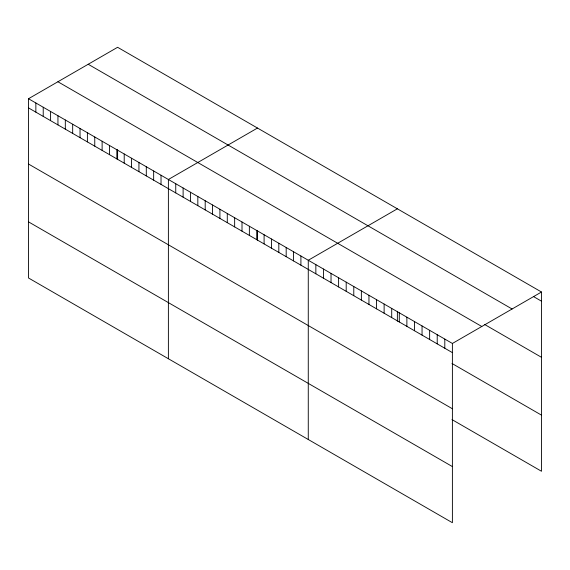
<?xml version="1.0" encoding="UTF-8"?>
<svg xmlns="http://www.w3.org/2000/svg" width="570" height="570" viewBox="0 0 570 570"><rect width="100%" height="100%" fill="white"/><g stroke="black" fill="none" stroke-linecap="round" stroke-linejoin="round"><path stroke-width="0.85" d="M28.5 98.731L452.395 343.461L452.395 522.711L28.5 277.982L28.5 98.731L117.605 47.289L541.5 292.018L541.5 471.269L451.989 419.591M257.49 128.043L168.385 179.493L168.385 358.744M397.376 208.805L308.27 260.255L308.27 439.506M452.395 343.461L541.5 292.018M533.912 296.806L541.5 301.188M88.2 64.26L512.095 308.997M484.607 324.465L541.5 357.312M57.905 81.752L481.8 326.489M28.5 107.901L452.395 352.631M451.989 363.468L541.5 415.138M28.5 164.025L452.395 408.761M28.5 221.858L452.395 466.588M444.807 339.086L444.807 348.249M437.219 334.704L437.219 343.874M429.637 330.322L429.637 339.492M422.049 325.947L422.049 335.11M414.468 321.565L414.468 330.735M406.88 317.184L406.88 326.353M399.292 312.809L399.292 321.972M397.376 311.277L397.376 321.195M391.711 308.427L391.711 317.597M384.123 304.045L384.123 313.215M376.535 299.67L376.535 308.833M368.954 295.288L368.954 304.458M361.366 290.907L361.366 300.077M353.785 286.532L353.785 295.702M346.197 282.15L346.197 291.32M338.608 277.775L338.608 286.938M331.028 273.393L331.028 282.563M323.439 269.012L323.439 278.181M315.851 264.637L315.851 273.799M300.91 256.001L300.91 265.171M293.543 251.755L293.543 260.918M286.183 247.501L286.183 256.671M278.823 243.255L278.823 252.417M271.455 239.001L271.455 248.171M264.095 234.747L264.095 243.917M257.49 230.515L257.49 240.433M256.735 230.501L256.735 239.671M249.368 226.247L249.368 235.417M242.008 222.001L242.008 231.163M234.648 217.747L234.648 226.917M227.28 213.501L227.28 222.663M219.92 209.247L219.92 218.417M212.56 204.993L212.56 214.163M205.193 200.747L205.193 209.91M197.833 196.493L197.833 205.663M190.473 192.247L190.473 201.41M183.113 187.993L183.113 197.163M175.745 183.747L175.745 192.909M161.025 175.239L161.025 184.409M153.658 170.993L153.658 180.156M146.298 166.739L146.298 175.909M138.938 162.493L138.938 171.655M131.57 158.239L131.57 167.409M124.21 153.986L124.21 163.155M117.605 149.753L117.605 159.671M116.85 149.739L116.85 158.909M109.483 145.485L109.483 154.655M102.123 141.239L102.123 150.402M94.763 136.985L94.763 146.155M87.395 132.739L87.395 141.901M80.035 128.485L80.035 137.655M72.675 124.232L72.675 133.401M65.315 119.985L65.315 129.155M57.948 115.731L57.948 124.901M50.587 111.485L50.587 120.648M43.227 107.231L43.227 116.401M35.86 102.985L35.86 112.148"/></g></svg>
